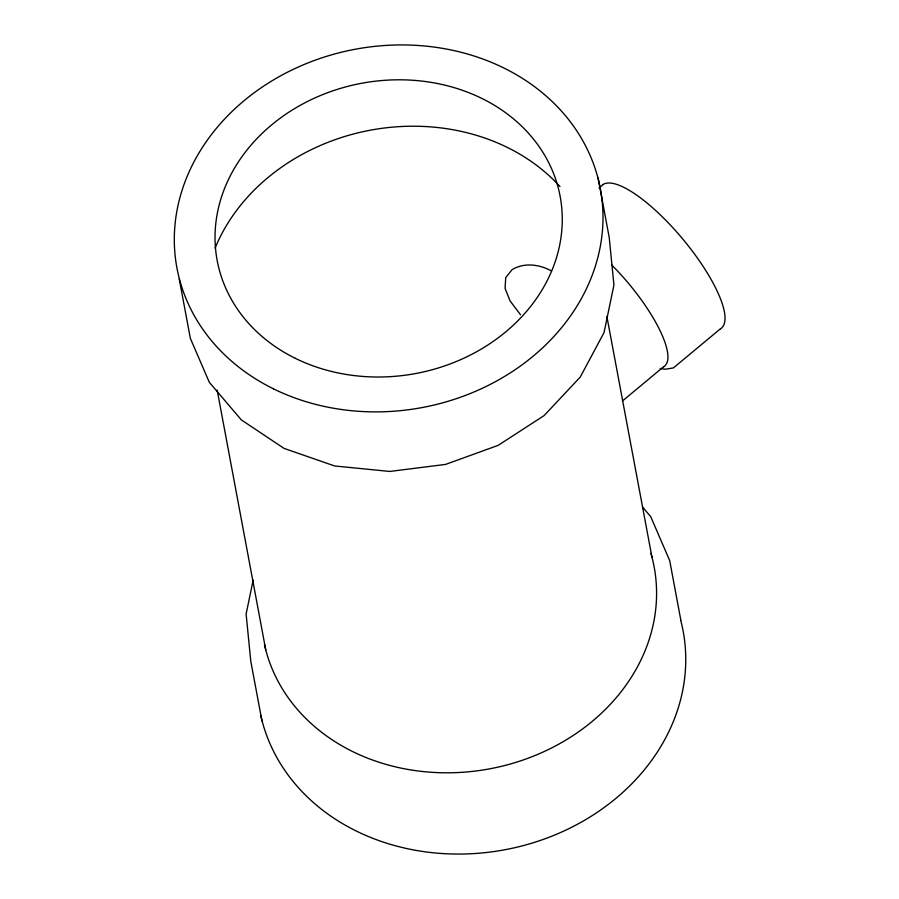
<?xml version="1.0" encoding="UTF-8"?>
<svg xmlns="http://www.w3.org/2000/svg" width="899" height="899" viewBox="0 0 899 899"><rect width="100%" height="100%" fill="white"/><g stroke="black" fill="none" stroke-linecap="round" stroke-linejoin="round"><path stroke-width="1.35" d="M253.181 580.046L246.112 614.028L250.81 661.406L261.969 720.998M599.004 188.015L603.285 184.452M622.322 401.089L663.687 366.68M720.459 328.764L673.43 367.893L665.417 369.242L660.192 368.489M551.537 270.981C539.467 264.362 524.297 262.238 512.07 269.666L505.732 277.634L505.058 288.309L510.104 300.963L520.499 314.729M642.729 507.272L650.719 516.655L669.699 560.605L680.846 620.186M598.093 178.002L609.241 237.594L613.938 284.972L604.049 332.551L580.237 377.097L544.131 415.563L498.203 445.342L445.567 464.412L389.806 471.447L334.72 465.985L284.062 448.399L241.303 419.867L209.343 382.345L190.363 338.395L179.216 278.814M606.859 316.403L651.977 557.279M217.165 390.042L265.744 649.842M611.635 264.924A85.911 25.194 50.2 0 1 663.72 366.725M650.887 553.323A198.679 168.124 -10.6 0 1 500.529 766.544A198.679 168.124 -10.6 0 1 264.475 644.527M680.7 620.22A215.389 182.261 -10.6 0 1 514.464 847.768A215.389 182.261 -10.6 0 1 260.8 715.559M215.097 248.102A198.657 168.102 -10.6 0 1 372.231 129.849A198.657 168.102 -10.6 0 1 559.976 186.565M603.24 184.407A93.08 27.307 50.2 0 1 685.263 242.067A93.08 27.307 50.2 0 1 720.504 328.82M295.322 358.33A174.462 147.627 -10.6 0 0 562.1 225.93A174.462 147.627 -10.6 0 0 308.537 100.958A174.462 147.627 -10.6 0 0 295.322 358.33M273.397 388.795A215.389 182.261 -10.6 0 0 602.791 225.379A215.389 182.261 -10.6 0 0 289.77 71.043A215.389 182.261 -10.6 0 0 273.397 388.795"/></g></svg>
